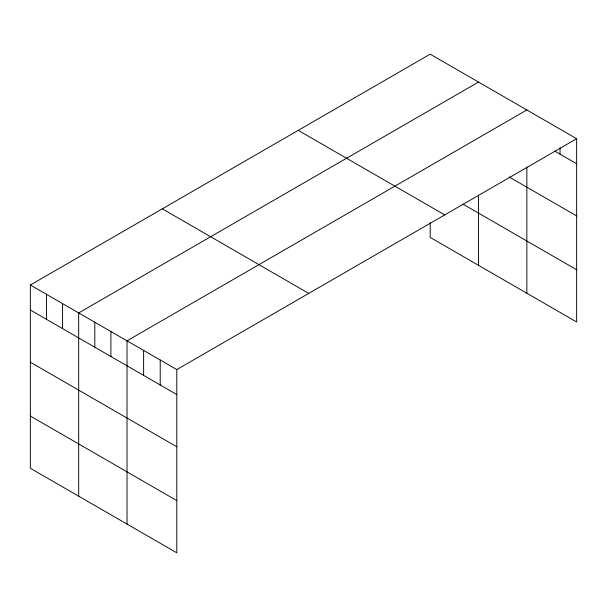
<?xml version="1.0" encoding="UTF-8"?>
<svg xmlns="http://www.w3.org/2000/svg" width="607" height="607" viewBox="0 0 607 607"><rect width="100%" height="100%" fill="white"/><g stroke="black" fill="none" stroke-linecap="round" stroke-linejoin="round"><path stroke-width="0.91" d="M30.35 285.017L176.812 369.58L176.812 552.825L30.35 468.27L30.35 285.017L430.188 54.175L576.65 138.73L576.65 321.983L430.188 237.42L430.188 222.761M478.521 82.074L78.682 312.924L78.682 496.169M526.853 109.981L127.015 340.823L127.015 524.076M176.812 369.58L576.65 138.73M554.517 150.946L576.65 163.723M509.129 176.963L576.65 215.948M463.209 204.263L576.65 269.758M298.242 130.353L444.703 214.908M162.297 208.838L308.758 293.401M30.35 310.002L176.812 394.565M30.35 362.227L176.812 446.79M30.35 416.038L176.812 500.6M560.049 147.66L560.049 154.14M526.853 167.039L526.853 293.234M478.521 195.166L478.521 265.327M160.218 359.989L160.218 384.982M143.616 350.406L143.616 375.399M110.906 331.521L110.906 356.514M94.798 322.226L94.798 347.212M62.574 303.621L62.574 328.607M46.458 294.319L46.458 319.305"/></g></svg>
